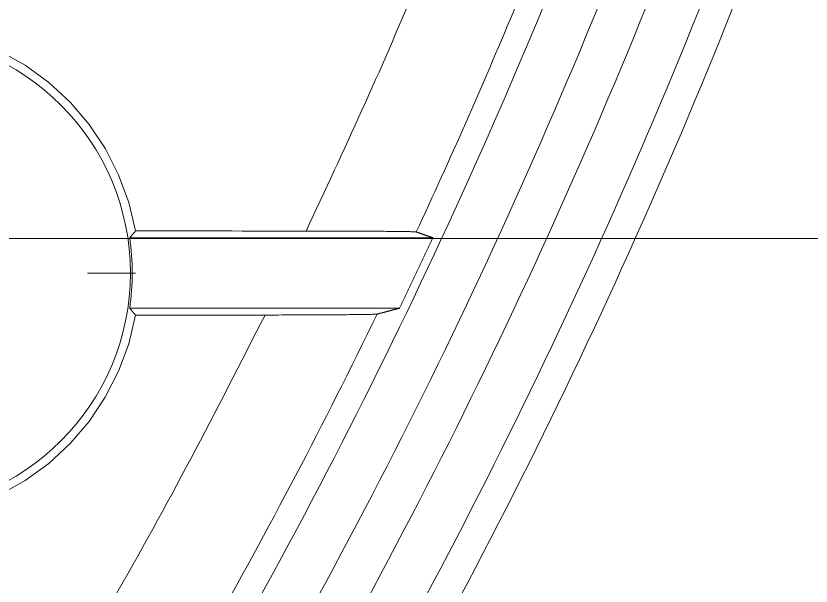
# Model space of a CAD drawing. Header units: inches. Extents: x 0 to 40, y 35.9 to 64.1.
# Drawn here: x 28.814 to 29.535, y 48.512 to 49.03 of the extents above; entities that cross this region are included whole.
import ezdxf

# ---------------------------------------------------------------- set-up
doc = ezdxf.new("R2010")
doc.units = ezdxf.units.IN
doc.header["$MEASUREMENT"] = 0
doc.linetypes.add('AI-Linetype-26', pattern=[0.084247, 0.03902, -0.015076, 0.015076, -0.015076])
doc.layers.add('2', color=7, linetype='Continuous')

# ---------------------------------------------------------------- blocks, each defined once
blk = doc.blocks.new('block 1935')
at = {"layer": '2', "color": 7, "lineweight": 18, "true_color": 0xffffff}
blk.add_lwpolyline([(28.36406, 48.90468), (28.95803, 49.39964)], dxfattribs=at)
blk = doc.blocks.new('block 1997')
at = {"layer": '2', "color": 7, "lineweight": 18, "true_color": 0xffffff}
blk.add_lwpolyline([(28.91686, 48.76453), (29.1616, 48.76453)], dxfattribs=at)
blk = doc.blocks.new('block 2032')
at = {"layer": '2', "color": 7, "lineweight": 18, "true_color": 0xffffff}
blk.add_lwpolyline([(29.19184, 48.82848), (28.91686, 48.82848)], dxfattribs=at)
blk = doc.blocks.new('block 2281')
at = {"layer": '2', "color": 7, "lineweight": 18, "true_color": 0xffffff}
blk.add_open_spline([(28.91755, 48.7965), (28.91755, 48.91546), (28.82112, 49.01189), (28.70216, 49.01189), (28.5832, 49.01189), (28.48677, 48.91546), (28.48677, 48.7965), (28.48677, 48.67755), (28.5832, 48.58112), (28.70216, 48.58112), (28.82112, 48.58112), (28.91755, 48.67755), (28.91755, 48.7965), (28.91755, 48.7965), (28.91755, 48.7965), (28.91755, 48.7965)], degree=3, knots=[0, 0, 0, 0, 1, 1, 1, 2, 2, 2, 3, 3, 3, 4, 4, 4, 5, 5, 5, 5], dxfattribs=at)
blk = doc.blocks.new('block 2283')
at = {"layer": '2', "color": 80, "lineweight": 18, "true_color": 0x3fff00}
blk.add_open_spline([(29.45498, 49.09027), (29.33854, 48.79054), (29.19557, 48.50181), (29.02779, 48.22748)], degree=3, dxfattribs=at)
blk = doc.blocks.new('block 2287')
at = {"layer": '2', "color": 80, "lineweight": 18, "true_color": 0x3fff00}
blk.add_open_spline([(29.48089, 49.08017), (29.36382, 48.77893), (29.22013, 48.48872), (29.05149, 48.21301)], degree=3, dxfattribs=at)
blk = doc.blocks.new('block 2321')
at = {"layer": '2', "color": 7, "lineweight": 18, "true_color": 0xffffff}
blk.add_open_spline([(28.91686, 48.82848), (28.92003, 48.80729), (28.92003, 48.78572), (28.91686, 48.76453)], degree=3, dxfattribs=at)
blk = doc.blocks.new('block 2342')
at = {"layer": '2', "color": 7, "lineweight": 18, "true_color": 0xffffff}
blk.add_open_spline([(28.95451, 48.2723), (29.1196, 48.54226), (29.2603, 48.82641), (29.37495, 49.12134)], degree=3, dxfattribs=at)
blk = doc.blocks.new('block 2354')
at = {"layer": '2', "color": 7, "lineweight": 18, "true_color": 0xffffff}
blk.add_open_spline([(29.41257, 49.10674), (29.29709, 48.80953), (29.15533, 48.52324), (28.98896, 48.25125)], degree=3, dxfattribs=at)
blk = doc.blocks.new('block 2400')
at = {"layer": '2', "color": 7, "lineweight": 18, "true_color": 0xffffff}
blk.add_open_spline([(28.91517, 48.29635), (29.07888, 48.56396), (29.21834, 48.84567), (29.33199, 49.13805)], degree=3, dxfattribs=at)
blk = doc.blocks.new('block 2415')
at = {"layer": '2', "color": 7, "lineweight": 18, "true_color": 0xffffff}
blk.add_open_spline([(29.03971, 48.7584), (29.00054, 48.75837), (28.96133, 48.75837), (28.92213, 48.75833)], degree=3, dxfattribs=at)
blk = doc.blocks.new('block 2416')
at = {"layer": '2', "color": 7, "lineweight": 18, "true_color": 0xffffff}
blk.add_open_spline([(28.92213, 48.83464), (28.97374, 48.83464), (29.02531, 48.83461), (29.07688, 48.83457)], degree=3, dxfattribs=at)
blk = doc.blocks.new('block 2490')
at = {"layer": '2', "color": 7, "lineweight": 18, "true_color": 0xffffff}
blk.add_lwpolyline([(29.07688, 48.83457), (29.08009, 48.84143), (29.08329, 48.84828), (29.08646, 48.85514), (29.08966, 48.862), (29.09283, 48.86885), (29.09604, 48.87571), (29.09921, 48.88256), (29.10238, 48.88942), (29.10554, 48.89627), (29.10871, 48.90313), (29.11188, 48.90999), (29.11505, 48.91684), (29.11819, 48.92373), (29.12132, 48.93059), (29.12446, 48.93748), (29.12756, 48.94437), (29.13069, 48.95122), (29.13379, 48.95811), (29.13686, 48.96504), (29.13996, 48.97193), (29.14303, 48.97882), (29.14606, 48.98574), (29.14909, 48.99267), (29.15212, 48.99959), (29.15515, 49.00652), (29.15812, 49.01344), (29.16111, 49.02037), (29.16408, 49.02733), (29.16704, 49.03429), (29.16997, 49.04124), (29.1729, 49.0482), (29.17582, 49.05516), (29.17872, 49.06216), (29.18161, 49.06912), (29.18451, 49.07611), (29.1874, 49.0831), (29.19026, 49.0901), (29.19312, 49.09709), (29.19594, 49.10408), (29.1988, 49.11108), (29.20166, 49.11807), (29.20449, 49.1251), (29.20731, 49.13209), (29.21014, 49.13909), (29.21296, 49.14611), (29.21579, 49.15311), (29.21858, 49.16013), (29.2214, 49.16716), (29.22423, 49.17416), (29.22702, 49.18118)], dxfattribs=at)
blk = doc.blocks.new('block 2499')
at = {"layer": '2', "color": 7, "lineweight": 18, "true_color": 0xffffff}
blk.add_open_spline([(29.07688, 48.83457), (29.07688, 48.83457), (29.07991, 48.83457), (29.07991, 48.83457), (29.07991, 48.83457), (29.08294, 48.83457), (29.08294, 48.83457), (29.08294, 48.83457), (29.08594, 48.83457), (29.08594, 48.83457), (29.08594, 48.83457), (29.08894, 48.83457), (29.08894, 48.83457), (29.08894, 48.83457), (29.09194, 48.83457), (29.09194, 48.83457), (29.09194, 48.83457), (29.0949, 48.83457), (29.0949, 48.83457), (29.0949, 48.83457), (29.09783, 48.83457), (29.09783, 48.83457), (29.09783, 48.83457), (29.10076, 48.83454), (29.10076, 48.83454), (29.10076, 48.83454), (29.10365, 48.83454), (29.10365, 48.83454), (29.10365, 48.83454), (29.10651, 48.83454), (29.10651, 48.83454), (29.10651, 48.83454), (29.10937, 48.83454), (29.10937, 48.83454), (29.10937, 48.83454), (29.11216, 48.8345), (29.11216, 48.8345), (29.11216, 48.8345), (29.11495, 48.8345), (29.11495, 48.8345), (29.11495, 48.8345), (29.11771, 48.8345), (29.11771, 48.8345), (29.11771, 48.8345), (29.12043, 48.83447), (29.12043, 48.83447), (29.12043, 48.83447), (29.12311, 48.83447), (29.12311, 48.83447), (29.12311, 48.83447), (29.12573, 48.83447), (29.12573, 48.83447), (29.12573, 48.83447), (29.12835, 48.83444), (29.12835, 48.83444), (29.12835, 48.83444), (29.1309, 48.83444), (29.1309, 48.83444), (29.1309, 48.83444), (29.13345, 48.83444), (29.13345, 48.83444), (29.13345, 48.83444), (29.13593, 48.8344), (29.13593, 48.8344), (29.13593, 48.8344), (29.13834, 48.8344), (29.13834, 48.8344), (29.13834, 48.8344), (29.14072, 48.83437), (29.14072, 48.83437), (29.14072, 48.83437), (29.14306, 48.83437), (29.14306, 48.83437), (29.14306, 48.83437), (29.14534, 48.83433), (29.14534, 48.83433), (29.14534, 48.83433), (29.14757, 48.83433), (29.14757, 48.83433), (29.14757, 48.83433), (29.14971, 48.8343), (29.14971, 48.8343), (29.14971, 48.8343), (29.15181, 48.8343), (29.15181, 48.8343), (29.15181, 48.8343), (29.15384, 48.83426), (29.15384, 48.83426), (29.15384, 48.83426), (29.15577, 48.83423), (29.15577, 48.83423), (29.15577, 48.83423), (29.15767, 48.83423), (29.15767, 48.83423), (29.15767, 48.83423), (29.15946, 48.83419), (29.15946, 48.83419), (29.15946, 48.83419), (29.16118, 48.83419), (29.16118, 48.83419), (29.16118, 48.83419), (29.1628, 48.83416), (29.1628, 48.83416), (29.1628, 48.83416), (29.16435, 48.83413), (29.16435, 48.83413), (29.16435, 48.83413), (29.16583, 48.83413), (29.16583, 48.83413), (29.16583, 48.83413), (29.16725, 48.83409), (29.16725, 48.83409), (29.16725, 48.83409), (29.16856, 48.83406), (29.16856, 48.83406), (29.16856, 48.83406), (29.16976, 48.83402), (29.16976, 48.83402), (29.16976, 48.83402), (29.1709, 48.83402), (29.1709, 48.83402), (29.1709, 48.83402), (29.17193, 48.83399), (29.17193, 48.83399), (29.17193, 48.83399), (29.17286, 48.83395), (29.17286, 48.83395), (29.17286, 48.83395), (29.17372, 48.83395), (29.17372, 48.83395), (29.17372, 48.83395), (29.17445, 48.83392), (29.17445, 48.83392), (29.17445, 48.83392), (29.1751, 48.83388), (29.1751, 48.83388), (29.1751, 48.83388), (29.17565, 48.83388), (29.17565, 48.83388), (29.17565, 48.83388), (29.1761, 48.83385), (29.1761, 48.83385), (29.1761, 48.83385), (29.17644, 48.83382), (29.17644, 48.83382), (29.17644, 48.83382), (29.17669, 48.83378), (29.17669, 48.83378)], degree=3, knots=[0, 0, 0, 0, 1, 1, 1, 2, 2, 2, 3, 3, 3, 4, 4, 4, 5, 5, 5, 6, 6, 6, 7, 7, 7, 8, 8, 8, 9, 9, 9, 10, 10, 10, 11, 11, 11, 12, 12, 12, 13, 13, 13, 14, 14, 14, 15, 15, 15, 16, 16, 16, 17, 17, 17, 18, 18, 18, 19, 19, 19, 20, 20, 20, 21, 21, 21, 22, 22, 22, 23, 23, 23, 24, 24, 24, 25, 25, 25, 26, 26, 26, 27, 27, 27, 28, 28, 28, 29, 29, 29, 30, 30, 30, 31, 31, 31, 32, 32, 32, 33, 33, 33, 34, 34, 34, 35, 35, 35, 36, 36, 36, 37, 37, 37, 38, 38, 38, 39, 39, 39, 40, 40, 40, 41, 41, 41, 42, 42, 42, 43, 43, 43, 44, 44, 44, 45, 45, 45, 46, 46, 46, 47, 47, 47, 48, 48, 48, 49, 49, 49, 49], dxfattribs=at)
blk = doc.blocks.new('block 2506')
at = {"layer": '2', "color": 7, "lineweight": 18, "true_color": 0xffffff}
blk.add_open_spline([(28.91686, 48.76453), (28.91696, 48.7644), (28.91706, 48.76429), (28.91706, 48.76429), (28.91717, 48.76416), (28.91727, 48.76405), (28.91727, 48.76405), (28.91737, 48.76391), (28.91748, 48.76381), (28.91748, 48.76381), (28.91758, 48.76367), (28.91772, 48.76354), (28.91772, 48.76354), (28.91782, 48.76343), (28.91792, 48.76329), (28.91792, 48.76329), (28.91803, 48.76319), (28.91813, 48.76305), (28.91813, 48.76305), (28.91823, 48.76295), (28.91834, 48.76281), (28.91834, 48.76281), (28.91844, 48.76271), (28.91854, 48.76257), (28.91854, 48.76257), (28.91865, 48.76243), (28.91875, 48.76233), (28.91875, 48.76233), (28.91885, 48.76219), (28.91896, 48.76209), (28.91896, 48.76209), (28.91906, 48.76195), (28.91917, 48.76181), (28.91917, 48.76181), (28.91927, 48.76171), (28.91937, 48.76157), (28.91937, 48.76157), (28.91951, 48.76147), (28.91961, 48.76133), (28.91961, 48.76133), (28.91972, 48.76119), (28.91982, 48.76109), (28.91982, 48.76109), (28.91992, 48.76095), (28.92003, 48.76085), (28.92003, 48.76085), (28.92013, 48.76071), (28.92023, 48.76057), (28.92023, 48.76057), (28.92034, 48.76047), (28.92044, 48.76033), (28.92044, 48.76033), (28.92054, 48.76023), (28.92065, 48.76009), (28.92065, 48.76009), (28.92075, 48.75995), (28.92085, 48.75985), (28.92085, 48.75985), (28.92096, 48.75971), (28.92106, 48.75961), (28.92106, 48.75961), (28.92116, 48.75947), (28.9213, 48.75933), (28.9213, 48.75933), (28.9214, 48.75923), (28.92151, 48.75909), (28.92151, 48.75909), (28.92161, 48.75899), (28.92171, 48.75885), (28.92171, 48.75885), (28.92182, 48.75871), (28.92192, 48.75861), (28.92192, 48.75861), (28.92202, 48.75847), (28.92213, 48.75833), (28.92213, 48.75833)], degree=3, knots=[0, 0, 0, 0, 1, 1, 1, 2, 2, 2, 3, 3, 3, 4, 4, 4, 5, 5, 5, 6, 6, 6, 7, 7, 7, 8, 8, 8, 9, 9, 9, 10, 10, 10, 11, 11, 11, 12, 12, 12, 13, 13, 13, 14, 14, 14, 15, 15, 15, 16, 16, 16, 17, 17, 17, 18, 18, 18, 19, 19, 19, 20, 20, 20, 21, 21, 21, 22, 22, 22, 23, 23, 23, 24, 24, 24, 25, 25, 25, 25], dxfattribs=at)
blk = doc.blocks.new('block 2509')
at = {"layer": '2', "color": 7, "lineweight": 18, "true_color": 0xffffff}
blk.add_lwpolyline([(29.17682, 48.83375), (29.17713, 48.83364), (29.17741, 48.83354), (29.17772, 48.83344), (29.17803, 48.83333), (29.17831, 48.83323), (29.17862, 48.83313), (29.17893, 48.83302), (29.17924, 48.83292), (29.17951, 48.83282), (29.17982, 48.83271), (29.18013, 48.83261), (29.18044, 48.83251), (29.18072, 48.83237), (29.18103, 48.83226), (29.18134, 48.83216), (29.18161, 48.83206), (29.18192, 48.83195), (29.18223, 48.83185), (29.18254, 48.83175), (29.18282, 48.83164), (29.18313, 48.83154), (29.18344, 48.83144), (29.18375, 48.83133), (29.18402, 48.83123), (29.18433, 48.83113), (29.18464, 48.83102), (29.18492, 48.83092), (29.18523, 48.83078), (29.18554, 48.83068), (29.18585, 48.83058), (29.18613, 48.83047), (29.18644, 48.83037), (29.18675, 48.83027), (29.18706, 48.83016), (29.18733, 48.83006), (29.18764, 48.82996), (29.18795, 48.82985), (29.18826, 48.82975), (29.18854, 48.82965), (29.18885, 48.82954), (29.18916, 48.82944), (29.18943, 48.82934), (29.18974, 48.8292), (29.19005, 48.8291), (29.19036, 48.82899), (29.19064, 48.82889), (29.19095, 48.82879), (29.19126, 48.82868), (29.19157, 48.82858), (29.19184, 48.82848)], dxfattribs=at)
blk = doc.blocks.new('block 2519')
at = {"layer": '2', "color": 7, "lineweight": 18, "true_color": 0xffffff}
blk.add_lwpolyline([(28.98348, 49.39795), (28.97156, 49.38668), (28.95964, 49.37538), (28.94772, 49.36412), (28.9358, 49.35282), (28.92388, 49.34155), (28.91196, 49.33025), (28.90004, 49.31895), (28.88812, 49.30769), (28.8762, 49.29639), (28.86428, 49.28509), (28.85236, 49.27379), (28.84048, 49.26252), (28.82856, 49.25122), (28.81664, 49.23992), (28.80472, 49.22862), (28.79283, 49.21732), (28.78091, 49.20602), (28.76899, 49.19472), (28.75711, 49.18342), (28.74519, 49.17212), (28.7333, 49.16082), (28.72138, 49.14949), (28.7095, 49.13819), (28.69758, 49.12689), (28.68569, 49.11559), (28.67377, 49.10426), (28.66189, 49.09296), (28.64997, 49.08166), (28.63808, 49.07032), (28.62619, 49.05902), (28.61427, 49.04769), (28.60239, 49.03639), (28.5905, 49.02509), (28.57862, 49.01375), (28.5667, 49.00245), (28.55481, 48.99112), (28.54293, 48.97982), (28.53104, 48.96848), (28.51915, 48.95715), (28.50723, 48.94585), (28.49535, 48.93452), (28.48346, 48.92318), (28.47158, 48.91188), (28.45969, 48.90055), (28.44781, 48.88921), (28.43592, 48.87788), (28.42404, 48.86654), (28.41215, 48.85524), (28.40026, 48.84391), (28.38838, 48.83257)], dxfattribs=at)
blk = doc.blocks.new('block 2542')
at = {"layer": '2', "color": 7, "lineweight": 18, "true_color": 0xffffff}
blk.add_lwpolyline([(29.19184, 48.82848), (29.19126, 48.8272), (29.19067, 48.82589), (29.19005, 48.82462), (29.18947, 48.82334), (29.18888, 48.82207), (29.18826, 48.82079), (29.18768, 48.81948), (29.18706, 48.81821), (29.18647, 48.81693), (29.18588, 48.81566), (29.18526, 48.81438), (29.18468, 48.81308), (29.18406, 48.8118), (29.18347, 48.81053), (29.18285, 48.80925), (29.18227, 48.80798), (29.18168, 48.8067), (29.18106, 48.80539), (29.18048, 48.80412), (29.17986, 48.80284), (29.17927, 48.80157), (29.17865, 48.80029), (29.17803, 48.79902), (29.17744, 48.79774), (29.17682, 48.79647), (29.17624, 48.79516), (29.17562, 48.79389), (29.17503, 48.79261), (29.17441, 48.79134), (29.17383, 48.79006), (29.17321, 48.78879), (29.17259, 48.78751), (29.172, 48.78624), (29.17138, 48.78496), (29.17076, 48.78365), (29.17017, 48.78238), (29.16955, 48.78111), (29.16893, 48.77983), (29.16835, 48.77856), (29.16773, 48.77728), (29.16711, 48.77601), (29.16652, 48.77473), (29.1659, 48.77346), (29.16528, 48.77218), (29.16466, 48.77091), (29.16404, 48.76963), (29.16346, 48.76836), (29.16284, 48.76708), (29.16222, 48.76581), (29.1616, 48.76453)], dxfattribs=at)
blk = doc.blocks.new('block 2558')
at = {"layer": '2', "color": 7, "lineweight": 18, "true_color": 0xffffff}
blk.add_lwpolyline([(28.81812, 48.35881), (28.82281, 48.36666), (28.82749, 48.37448), (28.83221, 48.38234), (28.8369, 48.39019), (28.84158, 48.39804), (28.84627, 48.40587), (28.85095, 48.41372), (28.85564, 48.42161), (28.86029, 48.42946), (28.86494, 48.43732), (28.86959, 48.44521), (28.87424, 48.45306), (28.87886, 48.46095), (28.88351, 48.46884), (28.88809, 48.47673), (28.89271, 48.48462), (28.89729, 48.49254), (28.90184, 48.50047), (28.90642, 48.50839), (28.91093, 48.51632), (28.91544, 48.52427), (28.91996, 48.53223), (28.92444, 48.54019), (28.92891, 48.54815), (28.93336, 48.55614), (28.93777, 48.56413), (28.94218, 48.57213), (28.94655, 48.58015), (28.95093, 48.58818), (28.95527, 48.59624), (28.95958, 48.6043), (28.96388, 48.61233), (28.96819, 48.62043), (28.9725, 48.62849), (28.97673, 48.63655), (28.981, 48.64464), (28.98524, 48.65274), (28.98948, 48.66087), (28.99372, 48.66897), (28.99792, 48.67706), (29.00212, 48.68519), (29.00633, 48.69332), (29.01049, 48.70145), (29.0147, 48.70958), (29.01887, 48.71772), (29.02303, 48.72585), (29.0272, 48.73398), (29.03137, 48.74211), (29.03554, 48.75024), (29.03971, 48.7584)], dxfattribs=at)
blk = doc.blocks.new('block 2594')
at = {"layer": '2', "color": 7, "lineweight": 18, "true_color": 0xffffff}
blk.add_lwpolyline([(29.17682, 48.83375), (29.17968, 48.83991), (29.18254, 48.84608), (29.1854, 48.85228), (29.18823, 48.85845), (29.19109, 48.86461), (29.19391, 48.87082), (29.19674, 48.87702), (29.19953, 48.88318), (29.20235, 48.88938), (29.20514, 48.89559), (29.20793, 48.90179), (29.21072, 48.90799), (29.21348, 48.91422), (29.21624, 48.92042), (29.21899, 48.92663), (29.22175, 48.93286), (29.2245, 48.9391), (29.22723, 48.9453), (29.22995, 48.95153), (29.23267, 48.95777), (29.23536, 48.96404), (29.23808, 48.97028), (29.24076, 48.97651), (29.24345, 48.98275), (29.2461, 48.98902), (29.24879, 48.99525), (29.25144, 49.00152), (29.2541, 49.00779), (29.25675, 49.01406), (29.25937, 49.02033), (29.26202, 49.0266), (29.26464, 49.03287), (29.26722, 49.03918), (29.26984, 49.04545), (29.27243, 49.05175), (29.27501, 49.05802), (29.27759, 49.06433), (29.28018, 49.07063), (29.28273, 49.0769), (29.28528, 49.08324), (29.28782, 49.08954), (29.29037, 49.09585), (29.29289, 49.10215), (29.2954, 49.10846), (29.29792, 49.1148), (29.30043, 49.12114), (29.30291, 49.12744), (29.30543, 49.13378), (29.30791, 49.14012), (29.31036, 49.14646)], dxfattribs=at)
blk = doc.blocks.new('block 2607')
at = {"layer": '2', "color": 7, "lineweight": 18, "true_color": 0xffffff}
blk.add_open_spline([(29.14137, 48.75923), (29.14124, 48.75919), (29.14096, 48.75916), (29.14096, 48.75916), (29.14096, 48.75916), (29.14058, 48.75916), (29.14058, 48.75916), (29.14058, 48.75916), (29.1401, 48.75913), (29.1401, 48.75913), (29.1401, 48.75913), (29.13955, 48.75909), (29.13955, 48.75909), (29.13955, 48.75909), (29.13886, 48.75906), (29.13886, 48.75906), (29.13886, 48.75906), (29.13807, 48.75906), (29.13807, 48.75906), (29.13807, 48.75906), (29.13721, 48.75902), (29.13721, 48.75902), (29.13721, 48.75902), (29.13624, 48.75899), (29.13624, 48.75899), (29.13624, 48.75899), (29.13517, 48.75899), (29.13517, 48.75899), (29.13517, 48.75899), (29.134, 48.75895), (29.134, 48.75895), (29.134, 48.75895), (29.13273, 48.75892), (29.13273, 48.75892), (29.13273, 48.75892), (29.13138, 48.75888), (29.13138, 48.75888), (29.13138, 48.75888), (29.12994, 48.75888), (29.12994, 48.75888), (29.12994, 48.75888), (29.12842, 48.75885), (29.12842, 48.75885), (29.12842, 48.75885), (29.1268, 48.75882), (29.1268, 48.75882), (29.1268, 48.75882), (29.12511, 48.75882), (29.12511, 48.75882), (29.12511, 48.75882), (29.12336, 48.75878), (29.12336, 48.75878), (29.12336, 48.75878), (29.12153, 48.75878), (29.12153, 48.75878), (29.12153, 48.75878), (29.1196, 48.75875), (29.1196, 48.75875), (29.1196, 48.75875), (29.1176, 48.75871), (29.1176, 48.75871), (29.1176, 48.75871), (29.11557, 48.75871), (29.11557, 48.75871), (29.11557, 48.75871), (29.11343, 48.75868), (29.11343, 48.75868), (29.11343, 48.75868), (29.11126, 48.75868), (29.11126, 48.75868), (29.11126, 48.75868), (29.10899, 48.75864), (29.10899, 48.75864), (29.10899, 48.75864), (29.10668, 48.75864), (29.10668, 48.75864), (29.10668, 48.75864), (29.10434, 48.75861), (29.10434, 48.75861), (29.10434, 48.75861), (29.10189, 48.75861), (29.10189, 48.75861), (29.10189, 48.75861), (29.09945, 48.75857), (29.09945, 48.75857), (29.09945, 48.75857), (29.09693, 48.75857), (29.09693, 48.75857), (29.09693, 48.75857), (29.09438, 48.75854), (29.09438, 48.75854), (29.09438, 48.75854), (29.09176, 48.75854), (29.09176, 48.75854), (29.09176, 48.75854), (29.08915, 48.75854), (29.08915, 48.75854), (29.08915, 48.75854), (29.08646, 48.75851), (29.08646, 48.75851), (29.08646, 48.75851), (29.0837, 48.75851), (29.0837, 48.75851), (29.0837, 48.75851), (29.08095, 48.75851), (29.08095, 48.75851), (29.08095, 48.75851), (29.07816, 48.75847), (29.07816, 48.75847), (29.07816, 48.75847), (29.07533, 48.75847), (29.07533, 48.75847), (29.07533, 48.75847), (29.07247, 48.75847), (29.07247, 48.75847), (29.07247, 48.75847), (29.06961, 48.75844), (29.06961, 48.75844), (29.06961, 48.75844), (29.06668, 48.75844), (29.06668, 48.75844), (29.06668, 48.75844), (29.06379, 48.75844), (29.06379, 48.75844), (29.06379, 48.75844), (29.06083, 48.75844), (29.06083, 48.75844), (29.06083, 48.75844), (29.05786, 48.75844), (29.05786, 48.75844), (29.05786, 48.75844), (29.05487, 48.75844), (29.05487, 48.75844), (29.05487, 48.75844), (29.05187, 48.7584), (29.05187, 48.7584), (29.05187, 48.7584), (29.04884, 48.7584), (29.04884, 48.7584), (29.04884, 48.7584), (29.04581, 48.7584), (29.04581, 48.7584), (29.04581, 48.7584), (29.04278, 48.7584), (29.04278, 48.7584), (29.04278, 48.7584), (29.03971, 48.7584), (29.03971, 48.7584)], degree=3, knots=[0, 0, 0, 0, 1, 1, 1, 2, 2, 2, 3, 3, 3, 4, 4, 4, 5, 5, 5, 6, 6, 6, 7, 7, 7, 8, 8, 8, 9, 9, 9, 10, 10, 10, 11, 11, 11, 12, 12, 12, 13, 13, 13, 14, 14, 14, 15, 15, 15, 16, 16, 16, 17, 17, 17, 18, 18, 18, 19, 19, 19, 20, 20, 20, 21, 21, 21, 22, 22, 22, 23, 23, 23, 24, 24, 24, 25, 25, 25, 26, 26, 26, 27, 27, 27, 28, 28, 28, 29, 29, 29, 30, 30, 30, 31, 31, 31, 32, 32, 32, 33, 33, 33, 34, 34, 34, 35, 35, 35, 36, 36, 36, 37, 37, 37, 38, 38, 38, 39, 39, 39, 40, 40, 40, 41, 41, 41, 42, 42, 42, 43, 43, 43, 44, 44, 44, 45, 45, 45, 46, 46, 46, 47, 47, 47, 48, 48, 48, 49, 49, 49, 49], dxfattribs=at)
blk = doc.blocks.new('block 2683')
at = {"layer": '2', "color": 7, "lineweight": 18, "true_color": 0xffffff}
blk.add_open_spline([(28.91686, 48.82848), (28.91696, 48.82858), (28.91706, 48.82872), (28.91706, 48.82872), (28.91717, 48.82885), (28.91727, 48.82896), (28.91727, 48.82896), (28.91737, 48.8291), (28.91748, 48.8292), (28.91748, 48.8292), (28.91758, 48.82934), (28.91772, 48.82947), (28.91772, 48.82947), (28.91782, 48.82958), (28.91792, 48.82972), (28.91792, 48.82972), (28.91803, 48.82982), (28.91813, 48.82996), (28.91813, 48.82996), (28.91823, 48.83009), (28.91834, 48.8302), (28.91834, 48.8302), (28.91844, 48.83034), (28.91854, 48.83044), (28.91854, 48.83044), (28.91865, 48.83058), (28.91875, 48.83071), (28.91875, 48.83071), (28.91885, 48.83082), (28.91896, 48.83096), (28.91896, 48.83096), (28.91906, 48.83106), (28.91917, 48.8312), (28.91917, 48.8312), (28.91927, 48.83133), (28.91937, 48.83144), (28.91937, 48.83144), (28.91951, 48.83158), (28.91961, 48.83168), (28.91961, 48.83168), (28.91972, 48.83182), (28.91982, 48.83195), (28.91982, 48.83195), (28.91992, 48.83206), (28.92003, 48.8322), (28.92003, 48.8322), (28.92013, 48.8323), (28.92023, 48.83244), (28.92023, 48.83244), (28.92034, 48.83257), (28.92044, 48.83268), (28.92044, 48.83268), (28.92054, 48.83282), (28.92065, 48.83292), (28.92065, 48.83292), (28.92075, 48.83306), (28.92085, 48.83316), (28.92085, 48.83316), (28.92096, 48.8333), (28.92106, 48.83344), (28.92106, 48.83344), (28.92116, 48.83354), (28.9213, 48.83368), (28.9213, 48.83368), (28.9214, 48.83378), (28.92151, 48.83392), (28.92151, 48.83392), (28.92161, 48.83406), (28.92171, 48.83416), (28.92171, 48.83416), (28.92182, 48.8343), (28.92192, 48.8344), (28.92192, 48.8344), (28.92202, 48.83454), (28.92213, 48.83464), (28.92213, 48.83464)], degree=3, knots=[0, 0, 0, 0, 1, 1, 1, 2, 2, 2, 3, 3, 3, 4, 4, 4, 5, 5, 5, 6, 6, 6, 7, 7, 7, 8, 8, 8, 9, 9, 9, 10, 10, 10, 11, 11, 11, 12, 12, 12, 13, 13, 13, 14, 14, 14, 15, 15, 15, 16, 16, 16, 17, 17, 17, 18, 18, 18, 19, 19, 19, 20, 20, 20, 21, 21, 21, 22, 22, 22, 23, 23, 23, 24, 24, 24, 25, 25, 25, 25], dxfattribs=at)
blk = doc.blocks.new('block 2723')
at = {"layer": '2', "color": 7, "lineweight": 18, "true_color": 0xffffff}
blk.add_lwpolyline([(28.92213, 48.75833), (28.916, 48.73239), (28.9068, 48.70745), (28.89477, 48.68385), (28.88013, 48.66184), (28.86301, 48.64168), (28.84358, 48.6237), (28.82212, 48.6082), (28.79893, 48.59538), (28.77437, 48.58535), (28.74881, 48.57829), (28.72262, 48.57419), (28.6962, 48.57323), (28.66984, 48.5755), (28.64394, 48.58098), (28.61882, 48.58945), (28.59484, 48.60082), (28.57238, 48.61484), (28.55175, 48.63138), (28.53328, 48.65026), (28.51726, 48.67124), (28.50379, 48.69401), (28.49304, 48.71827), (28.48519, 48.74366), (28.48036, 48.76984), (28.47871, 48.7965), (28.48036, 48.82314), (28.48512, 48.84928), (28.49294, 48.87461), (28.50362, 48.89879), (28.51709, 48.92156), (28.53314, 48.94261), (28.55164, 48.96156), (28.57228, 48.97816), (28.59474, 48.99222), (28.61868, 49.00355), (28.6438, 49.01203), (28.66974, 49.01747), (28.6962, 49.01978), (28.72269, 49.01885), (28.74881, 49.01482), (28.7743, 49.00776), (28.79879, 48.99773), (28.82198, 48.98492), (28.84358, 48.96931), (28.86304, 48.95126), (28.8802, 48.9311), (28.89488, 48.90912), (28.90687, 48.88553), (28.916, 48.86062), (28.92213, 48.83464)], dxfattribs=at)
blk = doc.blocks.new('block 2866')
at = {"layer": '2', "color": 7, "lineweight": 18, "true_color": 0xffffff}
blk.add_lwpolyline([(28.89488, 48.30878), (28.90025, 48.31753), (28.90559, 48.32632), (28.9109, 48.3351), (28.9162, 48.34389), (28.92151, 48.35271), (28.92678, 48.36153), (28.93202, 48.37035), (28.93725, 48.3792), (28.94249, 48.38802), (28.94769, 48.39691), (28.95286, 48.40576), (28.95803, 48.41465), (28.96319, 48.42354), (28.96833, 48.43243), (28.97343, 48.44135), (28.97852, 48.45027), (28.98362, 48.4592), (28.98869, 48.46812), (28.99372, 48.47708), (28.99875, 48.48603), (29.00378, 48.49502), (29.00877, 48.50398), (29.01373, 48.51297), (29.01869, 48.52197), (29.02362, 48.53099), (29.02855, 48.53998), (29.03347, 48.54901), (29.03837, 48.55807), (29.04322, 48.5671), (29.04808, 48.57616), (29.0529, 48.58522), (29.05773, 48.59431), (29.06252, 48.60337), (29.0673, 48.61247), (29.07206, 48.6216), (29.07681, 48.63069), (29.08153, 48.63982), (29.08625, 48.64895), (29.09094, 48.65808), (29.09562, 48.66724), (29.10027, 48.67641), (29.10492, 48.68557), (29.10954, 48.69474), (29.11412, 48.70393), (29.1187, 48.71313), (29.12329, 48.72233), (29.12783, 48.73153), (29.13238, 48.74076), (29.1369, 48.75), (29.14137, 48.75923)], dxfattribs=at)
blk = doc.blocks.new('block 2868')
at = {"layer": '2', "color": 7, "lineweight": 18, "true_color": 0xffffff}
blk.add_lwpolyline([(29.1616, 48.76453), (29.16122, 48.76443), (29.1608, 48.76433), (29.16039, 48.76422), (29.15998, 48.76412), (29.1596, 48.76402), (29.15918, 48.76388), (29.15877, 48.76378), (29.15836, 48.76367), (29.15798, 48.76357), (29.15757, 48.76347), (29.15715, 48.76336), (29.15674, 48.76326), (29.15636, 48.76316), (29.15595, 48.76305), (29.15553, 48.76295), (29.15515, 48.76285), (29.15474, 48.76271), (29.15433, 48.76264), (29.15391, 48.7625), (29.15353, 48.7624), (29.15312, 48.76229), (29.15271, 48.76219), (29.15229, 48.76209), (29.15192, 48.76198), (29.1515, 48.76188), (29.15109, 48.76178), (29.15068, 48.76167), (29.1503, 48.76157), (29.14988, 48.76147), (29.14947, 48.76133), (29.14906, 48.76126), (29.14868, 48.76112), (29.14826, 48.76102), (29.14785, 48.76092), (29.14744, 48.76081), (29.14706, 48.76071), (29.14664, 48.76061), (29.14623, 48.7605), (29.14582, 48.7604), (29.14544, 48.7603), (29.14503, 48.76019), (29.14461, 48.76009), (29.1442, 48.75995), (29.14382, 48.75985), (29.14341, 48.75975), (29.14299, 48.75964), (29.14258, 48.75954), (29.1422, 48.75944), (29.14179, 48.75933), (29.14137, 48.75923)], dxfattribs=at)
blk = doc.blocks.new('block 3311')
at = {"layer": '2', "color": 1, "linetype": 'AI-Linetype-26', "lineweight": 18, "true_color": 0xff0000}
blk.add_lwpolyline([(28.47871, 48.7965), (28.92213, 48.7965)], dxfattribs=at)
blk = doc.blocks.new('block 3635')
at = {"color": 5, "lineweight": 18, "true_color": 0x0000ff}
blk.add_lwpolyline([(28.34042, 48.82779), (30.18303, 48.82779)], dxfattribs=at)
blk = doc.blocks.new('block 3634')
blk.add_blockref('block 3635', (0, 0))

msp = doc.modelspace()

# ---------------------------------------------------------------- block references
msp.add_blockref('block 3634', (0, 0))
at = {"layer": '2'}
for name in ['block 1935', 'block 2519', 'block 2490', 'block 2594', 'block 2400', 'block 2342', 'block 2354', 'block 2283', 'block 2287', 'block 2723', 'block 2281', 'block 2683', 'block 2416', 'block 2499', 'block 2509', 'block 2032', 'block 2321', 'block 2542', 'block 3311', 'block 1997', 'block 2506', 'block 2868', 'block 2558', 'block 2866', 'block 2415', 'block 2607']:
    msp.add_blockref(name, (0, 0), dxfattribs=at)

doc.saveas('drawing.dxf')
